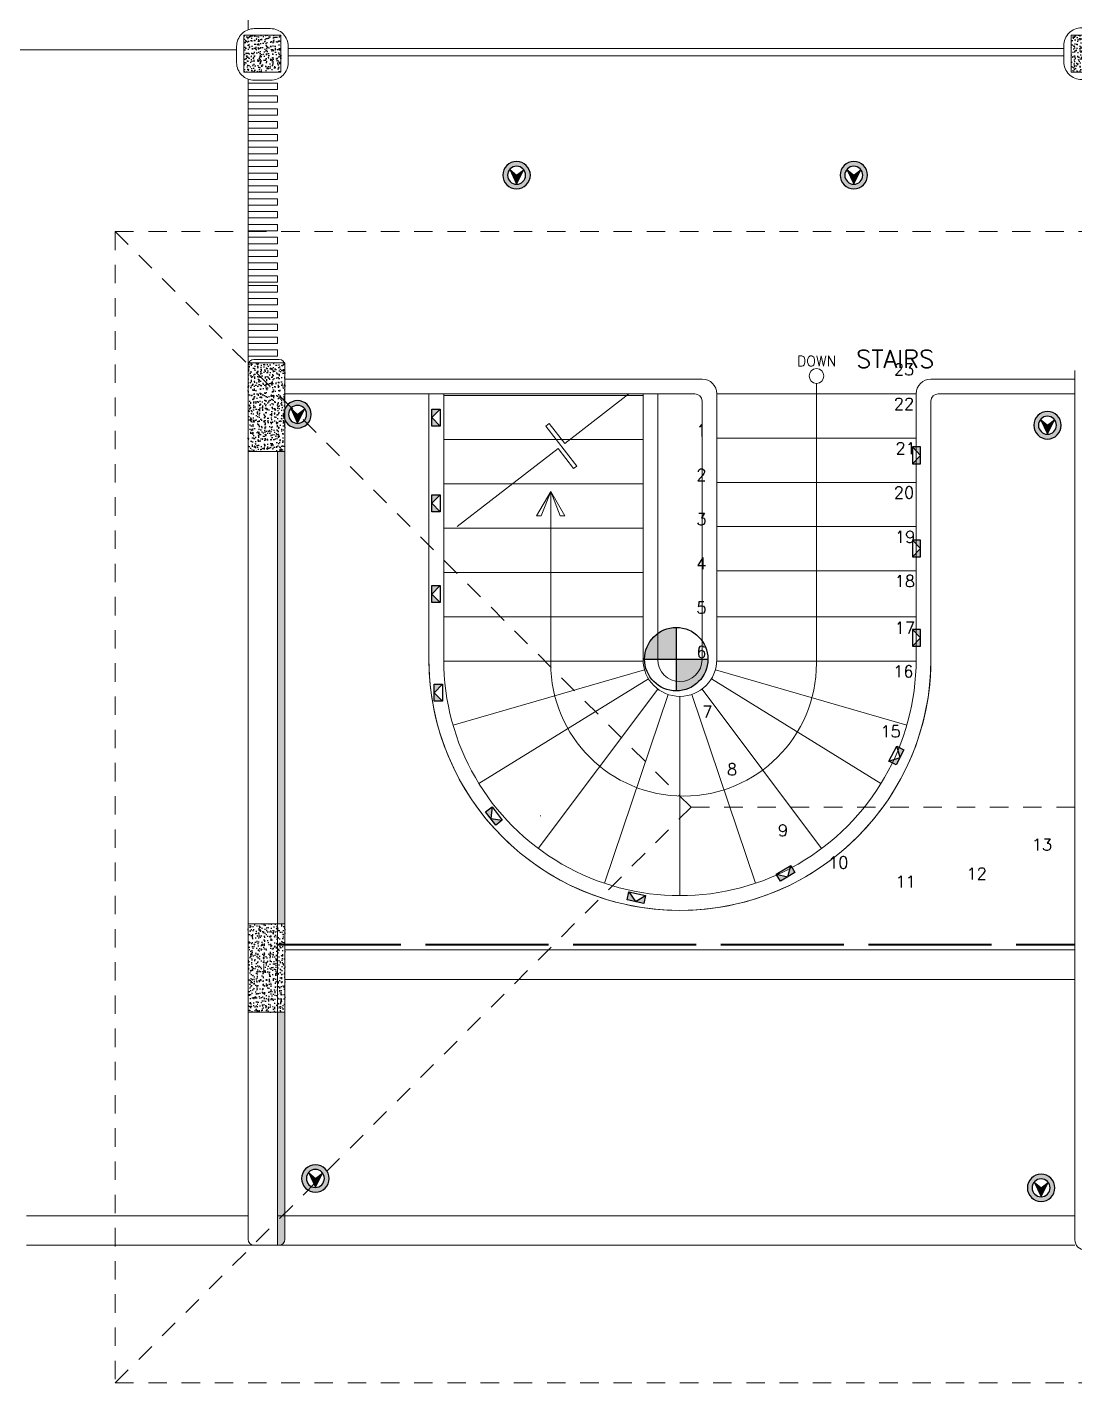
# Model space of a CAD drawing. Header units: metres. Extents: x 14 to 2416, y -346 to 476.
# Drawn here: x 133.88 to 140.98, y -152.83 to -143.64 of the extents above; entities that cross this region are included whole.
import ezdxf

# ---------------------------------------------------------------- set-up
doc = ezdxf.new("R2010")
doc.units = ezdxf.units.M
for name, pattern in [('0', [0]), ('DASHED', [0.75, 0.5, -0.25]), ('HIDDEN2', [0.1875, 0.125, -0.0625]), ('STYLE_03', [0.5, 0.416656, -0.083344])]:
    doc.linetypes.add(name, pattern=pattern)
doc.layers.get('0').update_dxf_attribs({"linetype": '0', "lineweight": 20})
for name, color, linetype, lineweight in [('A-ANNO-TEXT', 20, 'Continuous', 13), ('A-DOOR', 35, 'Continuous', 5), ('A-WALL', 250, 'Continuous', 20), ('baranda vidrio', 143, 'Continuous', 0), ('baños', 251, 'Continuous', 0), ('Columnas', 7, 'Continuous', 18), ('MAVA', 1, 'Continuous', 15), ('muros bajitos', 252, 'Continuous', 5), ('piso', 253, 'Continuous', 0), ('textos', 7, 'Continuous', 0)]:
    doc.layers.add(name, color=color, linetype=linetype, lineweight=lineweight)
for name, color, linetype in [('HATCH', 8, 'Continuous'), ('MAVA LUM', 1, 'Continuous'), ('MAVA Luminarias', 1, 'Continuous')]:
    doc.layers.add(name, color=color, linetype=linetype)
doc.layers.add('RELLENO SECCION', color=8, linetype='Continuous', lineweight=0, transparency=0.4)
doc.layers.add('Techos 1', color=7, linetype='HIDDEN2', lineweight=9, true_color=0x42391a)
doc.styles.add('Roman', font='romans')
doc.styles.get("Standard").update_dxf_attribs({"font": 'arial.ttf', "height": 0.1875})
pattern_1 = [(50, (114.33107, 55.238796), (0.058299094, -0.005100507), [0.006096, -0.067056]), (355, (114.33107, 55.238796), (-0.011277895, 0.06113819), [0.0048768, -0.053644987]), (100.451445, (114.33593, 55.23837), (0.0470212, 0.05603768), [0.005180803, -0.056988878]), (46.1842, (114.33107, 55.25505), (0.086745293, -0.013453545), [0.009144, -0.100584]), (96.63556, (114.3383, 55.25393), (0.075969323, 0.07917636), [0.00777121, -0.085483395]), (351.18415, (114.33107, 55.25505), (0.07596932, 0.07917636), [0.00731519, -0.080467114]), (21, (114.3392, 55.25099), (0.048516605, -0.032724863), [0.006096, -0.067056]), (326, (114.3392, 55.25099), (0.01977665, 0.05894015), [0.0048768, -0.0536448]), (71.451445, (114.34324, 55.24826), (0.068293254, 0.026215286), [0.005180803, -0.05698878]), (37.5, (114.331071, 55.238796), (0.000988353, 0.0270576124), [0, -0.05299456, 0, -0.0544576, 0, -0.053848]), (7.5, (114.33107, 55.238796), (0.021382292, 0.032057784), [0, -0.03104896, 0, -0.05177536, 0, -0.0205232]), (327.5, (114.312946, 55.238796), (0.0433889905, -0.001833198), [0, -0.02032, 0, -0.0633984, 0, -0.0841248]), (317.5, (114.304818, 55.238796), (0.047401338, 0.008136477), [0, -0.026416, 0, -0.04210304, 0, -0.0597408])]

# ---------------------------------------------------------------- blocks, each defined once
blk = doc.blocks.new('A$C89702949')
at = {"layer": 'HATCH'}
h = blk.add_hatch(dxfattribs=at)
h.set_pattern_fill('AR-CONC', color=256, scale=0.00032)
h.set_pattern_definition(pattern_1)
h.paths.add_polyline_path([(2.2722, 7.9695), (2.5222, 7.9695), (2.5222, 8.2195), (2.2722, 8.2195)])
h = blk.add_hatch(dxfattribs=at)
h.set_pattern_fill('AR-CONC', color=256, scale=0.00032)
h.set_pattern_definition(pattern_1)
h.paths.add_polyline_path([(7.875, 7.9695), (8.125, 7.9695), (8.125, 8.2195), (7.875, 8.2195)])
h = blk.add_hatch(dxfattribs=at)
h.set_pattern_fill('AR-CONC', color=256, scale=0.00032)
h.set_pattern_definition(pattern_1)
h.paths.add_polyline_path([(2.3, 5.4), (2.55, 5.4), (2.55, 6), (2.3, 6)])
h = blk.add_hatch(dxfattribs=at)
h.set_pattern_fill('AR-CONC', color=256, scale=0.00032)
h.set_pattern_definition(pattern_1)
h.paths.add_polyline_path([(2.3, 1.6), (2.55, 1.6), (2.55, 2.2), (2.3, 2.2)])
at = {"layer": 'Columnas'}
for points in [[(2.2722, 7.9695), (2.5222, 7.9695), (2.5222, 8.2195), (2.2722, 8.2195)], [(7.875, 7.9695), (8.125, 7.9695), (8.125, 8.2195), (7.875, 8.2195)], [(2.3, 5.4), (2.55, 5.4), (2.55, 6), (2.3, 6)], [(2.3, 1.6), (2.55, 1.6), (2.55, 2.2), (2.3, 2.2)]]:
    blk.add_lwpolyline(points, close=True, dxfattribs=at)
blk = doc.blocks.new('PL BASE 2N NASAS 09')
at = {"layer": 'RELLENO SECCION', "true_color": 0xc7c8ca}
h = blk.add_hatch(color=9, dxfattribs=at)
h.dxf.hatch_style = 1
h.paths.add_polyline_path([(161.1975, -19.8008), (161.1475, -19.8008), (161.1475, -23.0008), (161.1975, -23.0008)])
h.paths.add_polyline_path([(161.1975, -23.6008), (161.1475, -23.6008), (161.1475, -25.0117), (161.1975, -24.9617)])
h.paths.add_polyline_path([(161.1975, -24.9794), (161.1799, -24.9794), (161.1475, -25.0117), (161.1475, -25.1794), (161.1575, -25.1794, 0.414214), (161.1975, -25.1394)])
at = {"layer": 'A-DOOR'}
for points in [[(161.1475, -17.3051), (161.1475, -17.3483), (160.9475, -17.3483), (160.9475, -17.3051)], [(161.1475, -17.3926), (161.1475, -17.4358), (160.9475, -17.4358), (160.9475, -17.3926)], [(161.1475, -17.4791), (161.1475, -17.5224), (160.9475, -17.5224), (160.9475, -17.4791)], [(161.1475, -17.5666), (161.1475, -17.6099), (160.9475, -17.6099), (160.9475, -17.5666)], [(161.1475, -17.6532), (161.1475, -17.6964), (160.9475, -17.6964), (160.9475, -17.6532)], [(161.1475, -17.7407), (161.1475, -17.784), (160.9475, -17.784), (160.9475, -17.7407)], [(161.1475, -17.8272), (161.1475, -17.8705), (160.9475, -17.8705), (160.9475, -17.8272)], [(161.1475, -17.9148), (161.1475, -17.958), (160.9475, -17.958), (160.9475, -17.9148)], [(161.1475, -18.0023), (161.1475, -18.0456), (160.9475, -18.0456), (160.9475, -18.0023)], [(161.1475, -18.0898), (161.1475, -18.1331), (160.9475, -18.1331), (160.9475, -18.0898)], [(161.1475, -18.1764), (161.1475, -18.2196), (160.9475, -18.2196), (160.9475, -18.1764)], [(161.1475, -18.2639), (161.1475, -18.3071), (160.9475, -18.3071), (160.9475, -18.2639)], [(161.1475, -18.3504), (161.1475, -18.3937), (160.9475, -18.3937), (160.9475, -18.3504)], [(161.1475, -18.4379), (161.1475, -18.4812), (160.9475, -18.4812), (160.9475, -18.4379)], [(161.1475, -18.5245), (161.1475, -18.5677), (160.9475, -18.5677), (160.9475, -18.5245)], [(161.1475, -18.612), (161.1475, -18.6553), (160.9475, -18.6553), (160.9475, -18.612)], [(161.1475, -18.6779), (161.1475, -18.7212), (160.9475, -18.7212), (160.9475, -18.6779)], [(161.1475, -18.7654), (161.1475, -18.8087), (160.9475, -18.8087), (160.9475, -18.7654)], [(161.1475, -18.852), (161.1475, -18.8952), (160.9475, -18.8952), (160.9475, -18.852)], [(161.1475, -18.9395), (161.1475, -18.9828), (160.9475, -18.9828), (160.9475, -18.9395)], [(161.1475, -19.026), (161.1475, -19.0693), (160.9475, -19.0693), (160.9475, -19.026)], [(161.1475, -19.1136), (161.1475, -19.1568), (160.9475, -19.1568), (160.9475, -19.1136)]]:
    blk.add_lwpolyline(points, close=True, dxfattribs=at)
at = {"layer": 'A-WALL'}
for p, q in [((161.1575, -19.1779), (160.9875, -19.1779)), ((160.9475, -25.1394), (160.9475, -19.2179)), ((161.1975, -25.1394), (161.1975, -19.2179)), ((166.5475, -19.2517), (166.5475, -25.1417)), ((161.1475, -25.1794), (161.1475, -19.8008)), ((160.9875, -25.1794), (161.1575, -25.1794))]:
    blk.add_line(p, q, dxfattribs=at)
for points in [[(160.9897, -17.2868), (161.0997, -17.2868, 0.414214), (161.2197, -17.1668), (161.2197, -17.0568, 0.414214), (161.0997, -16.9368), (160.9897, -16.9368, 0.414214), (160.8697, -17.0568), (160.8697, -17.1668, 0.414214)], [(166.5925, -17.2813), (166.7025, -17.2813, 0.414214), (166.8225, -17.1613), (166.8225, -17.0513, 0.414214), (166.7025, -16.9313), (166.5925, -16.9313, 0.414214), (166.4725, -17.0513), (166.4725, -17.1613, 0.414214)]]:
    blk.add_lwpolyline(points, format="xyb", close=True, dxfattribs=at)
for centre, radius, start, end in [((160.9875, -19.2179), 0.04, 90, 180), ((161.1575, -19.2179), 0.04, 360, 90), ((160.9875, -25.1394), 0.04, 180, 270), ((161.1575, -25.1394), 0.04, 270, 360), ((166.6175, -25.1417), 0.07, 180, 270)]:
    blk.add_arc(centre, radius, start, end, dxfattribs=at)
at = {"layer": 'baranda vidrio'}
blk.add_arc((163.8725, -21.2108), 0.15, 180, 360, dxfattribs=at)
at = {"layer": 'muros bajitos'}
for p, q in [((160.8697, -17.0803), (158.0476, -17.0803)), ((166.4725, -17.0714), (161.2197, -17.0714)), ((166.4725, -17.0714), (161.2197, -17.0714)), ((166.4725, -17.1214), (161.2197, -17.1214)), ((166.4725, -17.1214), (161.2197, -17.1214)), ((164.0225, -19.3108), (161.1975, -19.3108)), ((166.5475, -19.3108), (165.5725, -19.3108)), ((163.9725, -19.4108), (161.1975, -19.4108)), ((162.1725, -19.4108), (162.1725, -21.2108)), ((162.2725, -19.4108), (162.2725, -21.2108)), ((163.6225, -19.4108), (163.6225, -21.2108)), ((163.7225, -19.4108), (163.7225, -21.2108)), ((164.0225, -19.4608), (164.0225, -21.2108)), ((164.1225, -19.4108), (164.1225, -21.2108)), ((165.4725, -19.4108), (165.4725, -21.2108)), ((165.5725, -19.4608), (165.5725, -21.2108)), ((166.5505, -19.4108), (165.6225, -19.4108))]:
    blk.add_line(p, q, dxfattribs=at)
for centre, radius, start, end in [((164.0225, -19.4108), 0.1, 0, 90), ((165.5725, -19.4108), 0.1, 90, 180), ((163.9725, -19.4608), 0.05, 0, 90), ((165.6225, -19.4608), 0.05, 90, 180), ((163.8725, -21.2108), 1.7, 180, 0), ((163.8725, -21.2108), 1.6, 180, 0.00098), ((163.8725, -21.2108), 0.25, 180, 0), ((163.8725, -21.2108), 0.15, 180, 0)]:
    blk.add_arc(centre, radius, start, end, dxfattribs=at)
at = {"layer": 'piso'}
for p, q in [((160.9475, -16.9444), (160.9475, -16.8804)), ((160.9476, -19.2008), (160.9475, -17.2791)), ((162.1725, -19.4108), (162.1725, -21.2108)), ((162.2725, -19.4213), (163.235, -19.4213)), ((163.092, -19.7474), (163.5268, -19.4108)), ((163.235, -19.4213), (163.6225, -19.4213)), ((163.7225, -19.4108), (163.7225, -21.2108)), ((165.4725, -19.4108), (164.1225, -19.4108)), ((162.9875, -19.6123), (162.9644, -19.6301)), ((162.9644, -19.6301), (163.1735, -19.9003)), ((163.092, -19.7474), (162.9875, -19.6123)), ((162.2725, -19.7213), (163.6225, -19.7213)), ((165.4725, -19.7108), (164.1225, -19.7108)), ((162.3641, -20.3108), (163.0481, -19.7814)), ((163.1526, -19.9165), (163.0481, -19.7814)), ((163.1735, -19.9003), (163.1526, -19.9165)), ((162.2725, -20.0213), (163.6225, -20.0213)), ((165.4725, -20.0108), (164.1225, -20.0108)), ((162.2725, -20.3213), (163.6225, -20.3213)), ((165.4725, -20.3108), (164.1225, -20.3108)), ((162.2725, -20.6213), (163.6225, -20.6213)), ((162.2725, -20.6213), (163.6225, -20.6213)), ((165.4725, -20.6108), (164.1225, -20.6108)), ((164.1225, -20.6108), (165.4725, -20.6108)), ((162.2725, -20.9213), (163.6225, -20.9213)), ((165.4725, -20.9213), (164.1225, -20.9213)), ((162.2726, -21.2213), (163.6225, -21.2213)), ((163.6324, -21.2802), (162.3355, -21.655)), ((164.1127, -21.2802), (165.4096, -21.655)), ((165.4725, -21.2213), (164.1225, -21.2213)), ((163.6599, -21.3422), (162.5114, -22.0518)), ((164.0852, -21.3422), (165.2337, -22.0518)), ((163.7227, -21.4109), (162.9133, -22.4914)), ((163.7927, -21.4477), (163.3618, -22.7271)), ((163.7927, -21.4477), (163.3618, -22.7271)), ((163.8725, -21.4608), (163.8725, -22.8108)), ((163.8725, -21.4608), (163.8725, -22.8108)), ((163.9523, -21.4477), (164.3833, -22.7271)), ((163.9523, -21.4477), (164.3833, -22.7271)), ((164.0224, -21.4109), (164.8318, -22.4914)), ((162.9276, -22.2713), (162.9276, -22.2686)), ((161.1975, -23.1779), (166.5475, -23.1779)), ((161.1975, -23.3779), (166.5475, -23.3779)), ((159.4475, -24.9794), (160.9475, -24.9794)), ((161.1475, -24.9794), (166.5475, -24.9794)), ((159.4475, -25.1794), (160.9875, -25.1794)), ((161.1575, -25.1794), (166.5475, -25.1794))]:
    blk.add_line(p, q, dxfattribs=at)
at = {"layer": 'piso', "linetype": 'DASHED', "ltscale": 0.1}
for p, q in [((163.6225, -19.7213), (163.6225, -19.4108)), ((164.1225, -19.7108), (164.1225, -19.4108)), ((164.5101, -20.0108), (164.1225, -20.0108))]:
    blk.add_line(p, q, dxfattribs=at)
at = {"layer": 'piso'}
blk.add_arc((163.8725, -21.2108), 1.7, 180, 0.00098, dxfattribs=at)
at = {"layer": 'Techos 1'}
for p, q in [((160.0475, -18.3117), (160.0475, -26.1117)), ((160.0475, -18.3117), (172.1943, -18.3117)), ((160.0475, -18.3117), (163.9475, -22.2118)), ((160.0475, -26.1117), (163.9475, -22.2118)), ((163.9475, -22.2118), (176.0975, -22.2118)), ((160.0475, -26.1117), (185.4975, -26.1117))]:
    blk.add_line(p, q, dxfattribs=at)
at = {"layer": 'textos'}
for p, q in [((164.7975, -19.3398), (164.7975, -21.2362)), ((162.9975, -20.0726), (162.9018, -20.2384)), ((162.9328, -20.2384), (162.9975, -20.0726)), ((162.9975, -21.2362), (162.9975, -20.0726)), ((163.0933, -20.2384), (162.9975, -20.0726)), ((163.0623, -20.2384), (162.9975, -20.0726)), ((162.9018, -20.2384), (162.9328, -20.2384)), ((163.0623, -20.2384), (163.0933, -20.2384))]:
    blk.add_line(p, q, dxfattribs=at)
blk.add_circle((164.7975, -19.2898), 0.05, dxfattribs=at)
for start, end in [(180, 270), (270, 0)]:
    blk.add_arc((163.8975, -21.2362), 0.9, start, end, dxfattribs=at)
at = {"color": 1}
blk.add_blockref('A$C89702949', (158.6475, -25.2008), dxfattribs=at)
at = {"layer": 'baños', "linetype": 'Continuous', "flags": 8}
for tag, p in [('MODELNUMBER', (167.1329, -5.6306, 0)), ('TRADENAME', (167.1329, -5.6307, 0)), ('PRODUCT', (167.1329, -5.6307, 0)), ('MATERIAL', (167.1329, -5.6307, 0)), ('MODELNUMBER', (168.3076, -5.6306, 0)), ('TRADENAME', (168.3076, -5.6307, 0)), ('PRODUCT', (168.3076, -5.6307, 0)), ('MATERIAL', (168.3076, -5.6307, 0))]:
    blk.add_attdef(tag, p, '', height=0.0000254, rotation=180.00008, dxfattribs=at)
at = {"layer": 'baños', "linetype": 'Continuous'}
for tag, p, rotation in [('MODELNUMBER', (169.2428, -19.7065), 180.00008), ('TRADENAME', (169.2428, -19.7064), 180.00008), ('MATERIAL', (169.243, -19.7063), 180.00008), ('PRODUCT', (169.243, -19.7064), 180.00008), ('MODELNUMBER', (169.9524, -19.7065), 179.99992), ('MATERIAL', (169.9524, -19.7063), 179.99992), ('TRADENAME', (169.9524, -19.7064), 179.99992), ('PRODUCT', (169.9524, -19.7064), 179.99992)]:
    blk.add_attdef(tag, p, '', height=0.0000254, rotation=rotation, dxfattribs=at)
at = {"layer": 'textos', "insert": (164.932, -19.1536), "char_height": 0.07, "attachment_point": 3, "style": 'Roman'}
blk.add_mtext_dynamic_manual_height_columns('DOWN', width=109.130705, gutter_width=50, heights=[0], dxfattribs=at)
at = {"layer": 'textos'}
for s, insert, char_height, width, attachment_point in [('{\\Fromans|c0;\\H0.8x;STAIRS}', (165.5954, -19.2343), 0.15, 3.404877, 9), ('\\pi1.62843;{\\Fromans|c0;23}', (163.6931, -19.2854), 0.08, 3.386375, 7), ('\\pi1.62843;{\\Fromans|c0;22}', (163.6931, -19.5196), 0.08, 3.386375, 7), ('{\\Fromans|c0;1}', (164.052, -19.6997), 0.08, 3.386375, 9), ('\\pi1.63985;{\\Fromans|c0;21}', (163.6931, -19.8196), 0.08, 3.386375, 7), ('{\\Fromans|c0;2}', (164.052, -19.9997), 0.08, 3.386375, 9), ('\\pi1.62843;{\\Fromans|c0;20}', (163.6931, -20.1196), 0.08, 3.386375, 7), ('{\\Fromans|c0;3}', (164.052, -20.2997), 0.08, 3.386375, 9), ('\\pi1.63604;{\\Fromans|c0;19}', (163.6931, -20.4196), 0.08, 3.386375, 7), ('{\\Fromans|c0;4}', (164.052, -20.5997), 0.08, 3.386375, 9), ('\\pi1.63414;{\\Fromans|c0;18}', (163.6931, -20.7196), 0.08, 3.386375, 7), ('{\\Fromans|c0;5}', (164.052, -20.8997), 0.08, 3.386375, 9), ('\\pi1.63414;{\\Fromans|c0;17}', (163.6931, -21.0358), 0.08, 3.386375, 7), ('{\\Fromans|c0;6}', (164.052, -21.1997), 0.08, 3.386375, 9), ('\\pi1.63414;{\\Fromans|c0;16}', (163.6831, -21.3316), 0.08, 3.386375, 7), ('{\\Fromans|c0;7}', (164.0928, -21.6055), 0.08, 3.386375, 9), ('\\pi1.63414;{\\Fromans|c0;15}', (163.5966, -21.7375), 0.08, 3.386375, 7), ('{\\Fromans|c0;8}', (164.2598, -21.9952), 0.08, 3.386375, 9), ('{\\Fromans|c0;9}', (164.6047, -22.4084), 0.08, 3.386375, 9), ('{\\Fromans|c0;13}', (166.3932, -22.5047), 0.08, 3.386375, 9), ('{\\Fromans|c0;10}', (165.0134, -22.6261), 0.08, 3.386375, 9), ('{\\Fromans|c0;11}', (165.4696, -22.7555), 0.08, 3.386375, 9), ('{\\Fromans|c0;12}', (165.9512, -22.7018), 0.08, 3.386375, 9)]:
    blk.add_mtext(s, dxfattribs=dict(at, insert=insert, char_height=char_height, width=width, attachment_point=attachment_point))
blk = doc.blocks.new('PL MUEBLES 2N NASAS 09')
blk.add_blockref('PL BASE 2N NASAS 09', (49.9143, 62.717))
blk = doc.blocks.new('A$C595364de')
blk.add_blockref('PL MUEBLES 2N NASAS 09', (-199.5618, -36.6052))
blk = doc.blocks.new('lum decorativa')
at = {"layer": 'MAVA Luminarias', "ltscale": 0.3, "transparency": 33554687}
h = blk.add_hatch(color=82, dxfattribs=at)
h.paths.add_polyline_path([(513802.9376, 2035251.3382, 0.414214), (513802.8639, 2035251.2646), (513802.9376, 2035251.2646)])
h.paths.add_polyline_path([(513802.9376, 2035251.1909, 0.414214), (513803.0112, 2035251.2646), (513802.9376, 2035251.2646)])
at = {"layer": 'MAVA Luminarias', "color": 82, "ltscale": 0.3, "transparency": 33554687}
for p, q in [((513802.9376, 2035251.3382), (513802.9376, 2035251.1909)), ((513802.8639, 2035251.2646), (513803.0112, 2035251.2646))]:
    blk.add_line(p, q, dxfattribs=at)
blk.add_circle((513802.9376, 2035251.2646), 0.0737, dxfattribs=at)
blk = doc.blocks.new('dl ip')
at = {"layer": 'MAVA', "transparency": 33554687}
h = blk.add_hatch(color=40, dxfattribs=at)
h.dxf.hatch_style = 1
h.paths.add_polyline_path([(94.7574, -111.2088), (94.7109, -111.2482), (94.6624, -111.2113), (94.7109, -111.3092)])
at = {"layer": 'MAVA Luminarias', "linetype": 'Continuous'}
h = blk.add_hatch(color=40, dxfattribs=at)
h.paths.add_polyline_path([(94.618, -111.2482, 1), (94.8039, -111.2482, 1)])
h.paths.add_polyline_path([(94.7719, -111.2482, -1), (94.6499, -111.2482, -1)], flags=16)
at = {"layer": 'MAVA', "color": 40}
for p, q in [((94.7109, -111.2482), (94.6624, -111.2113)), ((94.6624, -111.2113), (94.7109, -111.3092)), ((94.7109, -111.3092), (94.7574, -111.2088)), ((94.7574, -111.2088), (94.7109, -111.2482))]:
    blk.add_line(p, q, dxfattribs=at)
at = {"layer": 'MAVA Luminarias', "color": 40, "linetype": 'Continuous'}
for radius in [0.093, 0.061]:
    blk.add_circle((94.7109, -111.2482), radius, dxfattribs=at)
blk = doc.blocks.new('step')
at = {"layer": 'MAVA LUM'}
h = blk.add_hatch(color=256, dxfattribs=at)
h.dxf.hatch_style = 1
h.paths.add_polyline_path([(37.159, 46.91), (37.309, 46.91), (37.159, 47.053)])
h.paths.add_polyline_path([(37.458, 47.053), (37.309, 46.91), (37.458, 46.91)])
for p, q in [((37.159, 47.053), (37.309, 46.91)), ((37.309, 46.91), (37.458, 47.053))]:
    blk.add_line(p, q, dxfattribs=at)
blk.add_lwpolyline([(37.159, 47.053), (37.458, 47.053), (37.458, 46.91), (37.159, 46.91)], close=True, dxfattribs=at)

msp = doc.modelspace()

# ---------------------------------------------------------------- linework, layer by layer
at = {"layer": 'MAVA', "color": 150, "linetype": 'STYLE_03', "lineweight": 40, "ltscale": 2}
msp.add_line((135.5782, -149.8587), (140.9785, -149.8587), dxfattribs=at)
msp.add_line((135.5782, -149.8587), (140.9785, -149.8587), dxfattribs=at)

# ---------------------------------------------------------------- block references
at = {"layer": 'A-ANNO-TEXT'}
msp.add_blockref('A$C595364de', (124.0766, -152.828), dxfattribs=at)
msp.add_blockref('A$C595364de', (124.0766, -152.828), dxfattribs=at)
at = {"layer": 'MAVA LUM', "yscale": 0.383479379982439, "zscale": 0.383479379982439}
for p, xscale, rotation in [((118.6304, -131.9839), 0.383479379982439, 270.009205254512), ((118.6304, -131.9839), 0.383479379982439, 270.009205254512), ((157.9181, -132.2338), -0.383479379982439, 90.0092052545085), ((157.9181, -132.2338), -0.383479379982439, 90.0092052545085), ((118.6305, -132.5641), 0.383479379982439, 270.009205254512), ((118.6305, -132.5641), 0.383479379982439, 270.009205254512), ((157.9181, -132.865), -0.383479379982439, 90.0092052545085), ((157.9181, -132.865), -0.383479379982439, 90.0092052545085), ((118.6305, -133.1792), 0.383479379982439, 270.009205254512), ((118.6305, -133.1792), 0.383479379982439, 270.009205254512), ((157.9181, -133.4701), -0.383479379982439, 90.0092052545085), ((157.9181, -133.4701), -0.383479379982439, 90.0092052545085), ((118.6464, -133.8479), 0.383479379982439, 270.009205254512), ((118.6464, -133.8479), 0.383479379982439, 270.009205254512), ((149.144, -169.587), 0.383479379982439, 62.50395541285893), ((149.144, -169.587), 0.383479379982439, 62.50395541285893), ((114.0402, -148.5434), 0.383479379982439, 307.347995654387), ((114.0402, -148.5434), 0.383479379982439, 307.347995654387), ((135.8115, -172.1576), 0.383479379982439, 30.44284069175168), ((135.8115, -172.1576), 0.383479379982439, 30.44284069175168), ((120.0649, -163.9415), 0.383479379982439, 347.2069528202817), ((120.0649, -163.9415), 0.383479379982439, 347.2069528202817)]:
    msp.add_blockref('step', p, dxfattribs=dict(at, xscale=xscale, rotation=rotation))
at = {"layer": 'MAVA Luminarias', "xscale": -1}
for p in [(231.9063, -33.3977), (231.9063, -33.3977), (234.1902, -33.3977), (234.1902, -33.3977), (230.4225, -35.0179), (230.4225, -35.0179), (235.5019, -35.092), (235.5019, -35.092), (230.5431, -40.1948), (230.5431, -40.1948), (235.4586, -40.2583), (235.4586, -40.2583)]:
    msp.add_blockref('dl ip', p, dxfattribs=at)
at = {"layer": 'MAVA Luminarias', "color": 82, "xscale": 2.91286913078865, "yscale": 2.91286913078865, "zscale": 2.91286913078865}
msp.add_blockref('lum decorativa', (-1496502.4396, -5928568.5069), dxfattribs=at)
msp.add_blockref('lum decorativa', (-1496502.4396, -5928568.5069), dxfattribs=at)

doc.saveas('drawing.dxf')
